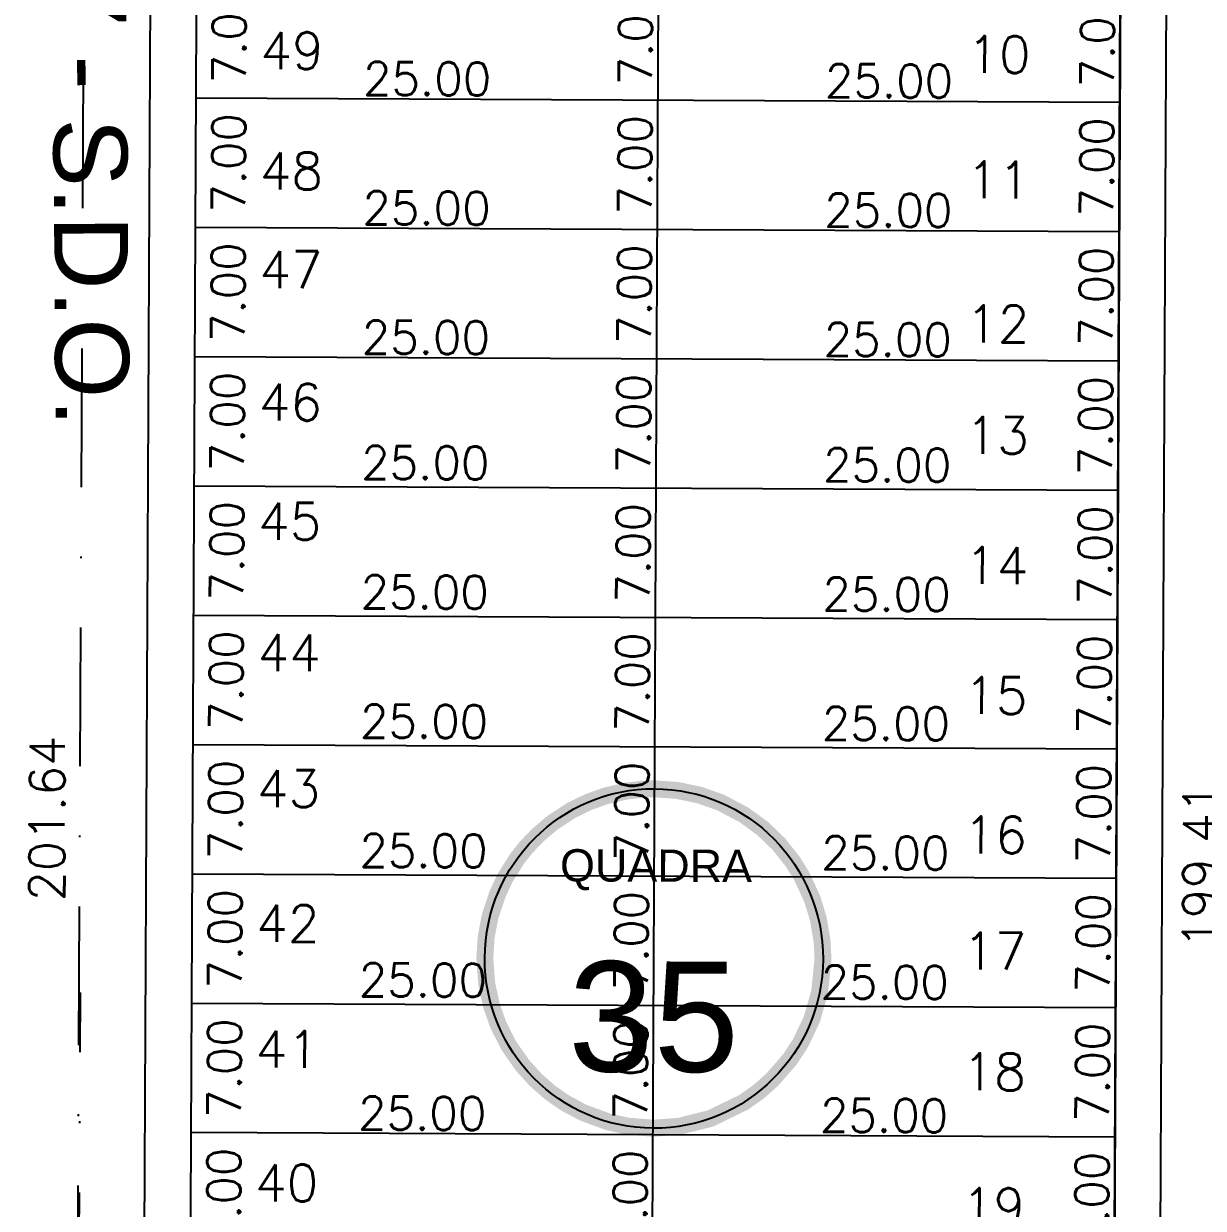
# Model space of a CAD drawing. Header units: millimetres. Extents: x -4430026 to 4783824, y 584 to 9593110.
# Drawn here: x 2483.3 to 2547.1, y 1588 to 1652.1 of the extents above; entities that cross this region are included whole.
import ezdxf
from ezdxf.enums import TextEntityAlignment as Align

# ---------------------------------------------------------------- set-up
doc = ezdxf.new("R2010")
doc.units = ezdxf.units.MM
doc.linetypes.add('DASHDOT', pattern=[1, 0.5, -0.25, 0, -0.25])
doc.linetypes.add('HIDDEN2', pattern=[0.1875, 0.125, -0.0625])
for name, color, linetype in [('boundary filipe', 6, 'Continuous'), ('Calçada', 1, 'Continuous'), ('Cota', 8, 'Continuous'), ('COTAS', 8, 'Continuous'), ('Lotes', 2, 'Continuous'), ('Nomes de Ruas', 3, 'Continuous'), ('Numero de lotes', 5, 'Continuous'), ('númeraçãoquadras', 4, 'Continuous'), ('Projeção', 8, 'HIDDEN2'), ('QUADRA', 4, 'Continuous')]:
    doc.layers.add(name, color=color, linetype=linetype)
doc.styles.add('arcad1', font='romans.shx')
doc.styles.add('ARIAL', font='arial.ttf', dxfattribs={"height": 0.25})
doc.styles.add('ROMANS', font='romans.shx')
doc.styles.add('STYLE1', font='sanss___.ttf')
doc.dimstyles.new('BOLA100', dxfattribs={"dimscale": 0, "dimtxt": 1.9, "dimasz": 0.18, "dimexe": 0.18, "dimexo": 0.063, "dimgap": 0, "dimtad": 1, "dimzin": 4, "dimdsep": 46, "dimtxsty": 'ROMANS', "dimcen": 0.09, "dimse1": 1, "dimse2": 1, "dimsd1": 1, "dimsd2": 1, "dimclrt": 256, "dimaunit": 1, "dimadec": 4, "dimazin": 0, "dimtfac": 1.2, "dimtix": 1, "dimtmove": 2, "dimatfit": 3, "dimfxl": 1, "dimtvp": 2, "dimtolj": 1, "dimtzin": 4, "dimarcsym": 0})
doc.dimstyles.get("Standard").update_dxf_attribs({"dimtxt": 0.18, "dimasz": 0.18, "dimexe": 0.18, "dimexo": 0.0625, "dimgap": 0.09, "dimtad": 0, "dimtih": 1, "dimtoh": 1, "dimdec": 4, "dimzin": 0, "dimdsep": 46, "dimtxsty": 'Standard', "dimcen": 0.09, "dimadec": 0, "dimazin": 0, "dimtfac": 1, "dimtdec": 4, "dimtofl": 0, "dimtmove": 0, "dimatfit": 3, "dimfxl": 1, "dimtolj": 1, "dimtzin": 0, "dimarcsym": 0})

# ---------------------------------------------------------------- blocks, each defined once
blk = doc.blocks.new('NUM_quadra')
at = {"color": 6, "const_width": 0.02}
blk.add_lwpolyline([(-0.0134, 0.1996), (-0.034, 0.1971), (-0.0579, 0.1914), (-0.0779, 0.1842), (-0.0981, 0.1743), (-0.1208, 0.1594), (-0.1377, 0.145), (-0.1521, 0.1299), (-0.1625, 0.1166), (-0.1764, 0.0942), (-0.1852, 0.0754), (-0.1941, 0.0483), (-0.1985, 0.0243), (-0.2, 0), (-0.1977, -0.0299), (-0.1921, -0.0556), (-0.1839, -0.0786), (-0.1713, -0.1033), (-0.1546, -0.1269), (-0.1389, -0.1439), (-0.1219, -0.1586), (-0.1046, -0.1705), (-0.0831, -0.1819), (-0.0531, -0.1928), (-0.0302, -0.1977), (0, -0.2), (0.0309, -0.1976), (0.0677, -0.1882), (0.1069, -0.169), (0.124, -0.1569), (0.1407, -0.1421), (0.1614, -0.1181), (0.1737, -0.0992), (0.187, -0.071), (0.1962, -0.0386), (0.2, 0), (0.1989, 0.0205), (0.1943, 0.0473), (0.1871, 0.0707), (0.1741, 0.0984), (0.1635, 0.1151), (0.1472, 0.1354), (0.1285, 0.1533), (0.1063, 0.1694), (0.0782, 0.1841), (0.0533, 0.1928), (0.0267, 0.1982), (0, 0.2)], close=True, dxfattribs=at)
blk.add_circle((0, 0), 0.2)
at = {"color": 3, "insert": (-0.1114, 0.1285), "char_height": 0.038, "width": 0.2663, "attachment_point": 1, "style": 'STYLE1'}
blk.add_mtext('\\fArial|b0|i0|c0|p34;QUADRA', dxfattribs=at)
at = {"color": 3, "style": 'STYLE1'}
blk.add_attdef('00', text='', height=0.13, dxfattribs=at).set_placement((0, -0.1335), align=Align.CENTER)
blk = doc.blocks.new('*D13710')
at = {"layer": 'DEFPOINTS', "color": 0, "linetype": 'ByBlock'}
for p in [(2548.985, 1706.229), (2548.04, 1506.823), (2548.04, 1506.823)]:
    blk.add_point(p, dxfattribs=at)
at = {"layer": 'COTAS', "linetype": 'ByBlock', "insert": (2546.979, 1606.533), "char_height": 1.9, "attachment_point": 5, "rotation": 89.72858, "style": 'ROMANS'}
blk.add_mtext('\\A1;199.41', dxfattribs=at)
blk = doc.blocks.new('*D13711')
at = {"layer": 'DEFPOINTS', "color": 0, "linetype": 'ByBlock'}
for p in [(2486.792, 1707.865), (2485.837, 1506.232), (2485.837, 1506.232)]:
    blk.add_point(p, dxfattribs=at)
at = {"layer": 'COTAS', "linetype": 'ByBlock', "insert": (2484.541, 1609.092), "char_height": 1.9, "attachment_point": 5, "rotation": 89.72858, "style": 'ROMANS'}
blk.add_mtext('\\A1;201.64', dxfattribs=at)
blk = doc.blocks.new('*D10809')
at = {"layer": 'DEFPOINTS', "color": 0}
for p in [(2492.642, 1655.088), (2492.609, 1648.088), (2497.986, 1648.062)]:
    blk.add_point(p, dxfattribs=at)
at = {"layer": 'COTAS', "color": 41, "insert": (2494.402, 1651.579), "char_height": 1.8, "attachment_point": 5, "rotation": 89.72858, "style": 'ROMANS'}
blk.add_mtext('\\A1;7.00', dxfattribs=at)
blk = doc.blocks.new('*D10810')
at = {"layer": 'DEFPOINTS', "color": 0}
for p in [(2492.609, 1648.088), (2492.576, 1641.088), (2497.952, 1641.062)]:
    blk.add_point(p, dxfattribs=at)
at = {"layer": 'COTAS', "color": 41, "insert": (2494.369, 1644.579), "char_height": 1.8, "attachment_point": 5, "rotation": 89.72858, "style": 'ROMANS'}
blk.add_mtext('\\A1;7.00', dxfattribs=at)
blk = doc.blocks.new('*D10811')
at = {"layer": 'DEFPOINTS', "color": 0}
for p in [(2492.576, 1641.088), (2492.542, 1634.088), (2497.919, 1634.062)]:
    blk.add_point(p, dxfattribs=at)
at = {"layer": 'COTAS', "color": 41, "insert": (2494.336, 1637.579), "char_height": 1.8, "attachment_point": 5, "rotation": 89.72858, "style": 'ROMANS'}
blk.add_mtext('\\A1;7.00', dxfattribs=at)
blk = doc.blocks.new('*D10812')
at = {"layer": 'DEFPOINTS', "color": 0}
for p in [(2492.542, 1634.088), (2492.509, 1627.088), (2497.886, 1627.063)]:
    blk.add_point(p, dxfattribs=at)
at = {"layer": 'COTAS', "color": 41, "insert": (2494.303, 1630.58), "char_height": 1.8, "attachment_point": 5, "rotation": 89.72858, "style": 'ROMANS'}
blk.add_mtext('\\A1;7.00', dxfattribs=at)
blk = doc.blocks.new('*D10813')
at = {"layer": 'DEFPOINTS', "color": 0}
for p in [(2492.509, 1627.088), (2492.476, 1620.088), (2497.853, 1620.063)]:
    blk.add_point(p, dxfattribs=at)
at = {"layer": 'COTAS', "color": 41, "insert": (2494.27, 1623.58), "char_height": 1.8, "attachment_point": 5, "rotation": 89.72858, "style": 'ROMANS'}
blk.add_mtext('\\A1;7.00', dxfattribs=at)
blk = doc.blocks.new('*D10814')
at = {"layer": 'DEFPOINTS', "color": 0}
for p in [(2492.476, 1620.088), (2492.443, 1613.088), (2497.82, 1613.063)]:
    blk.add_point(p, dxfattribs=at)
at = {"layer": 'COTAS', "color": 41, "insert": (2494.236, 1616.58), "char_height": 1.8, "attachment_point": 5, "rotation": 89.72858, "style": 'ROMANS'}
blk.add_mtext('\\A1;7.00', dxfattribs=at)
blk = doc.blocks.new('*D10815')
at = {"layer": 'DEFPOINTS', "color": 0}
for p in [(2492.443, 1613.088), (2492.41, 1606.088), (2497.787, 1606.063)]:
    blk.add_point(p, dxfattribs=at)
at = {"layer": 'COTAS', "color": 41, "insert": (2494.203, 1609.58), "char_height": 1.8, "attachment_point": 5, "rotation": 89.72858, "style": 'ROMANS'}
blk.add_mtext('\\A1;7.00', dxfattribs=at)
blk = doc.blocks.new('*D10816')
at = {"layer": 'DEFPOINTS', "color": 0}
for p in [(2492.41, 1606.088), (2492.377, 1599.088), (2497.754, 1599.063)]:
    blk.add_point(p, dxfattribs=at)
at = {"layer": 'COTAS', "color": 41, "insert": (2494.17, 1602.58), "char_height": 1.8, "attachment_point": 5, "rotation": 89.72858, "style": 'ROMANS'}
blk.add_mtext('\\A1;7.00', dxfattribs=at)
blk = doc.blocks.new('*D10817')
at = {"layer": 'DEFPOINTS', "color": 0}
for p in [(2492.377, 1599.088), (2492.344, 1592.088), (2497.72, 1592.063)]:
    blk.add_point(p, dxfattribs=at)
at = {"layer": 'COTAS', "color": 41, "insert": (2494.137, 1595.58), "char_height": 1.8, "attachment_point": 5, "rotation": 89.72858, "style": 'ROMANS'}
blk.add_mtext('\\A1;7.00', dxfattribs=at)
blk = doc.blocks.new('*D10818')
at = {"layer": 'DEFPOINTS', "color": 0}
for p in [(2492.344, 1592.088), (2492.31, 1585.088), (2497.687, 1585.063)]:
    blk.add_point(p, dxfattribs=at)
at = {"layer": 'COTAS', "color": 41, "insert": (2494.104, 1588.58), "char_height": 1.8, "attachment_point": 5, "rotation": 89.72858, "style": 'ROMANS'}
blk.add_mtext('\\A1;7.00', dxfattribs=at)
blk = doc.blocks.new('*D10830')
at = {"layer": 'DEFPOINTS', "color": 0}
for p in [(2517.642, 1654.969), (2517.609, 1647.969), (2519.978, 1647.958)]:
    blk.add_point(p, dxfattribs=at)
at = {"layer": 'COTAS', "color": 41, "insert": (2516.395, 1651.475), "char_height": 1.8, "attachment_point": 5, "rotation": 89.72858, "style": 'ROMANS'}
blk.add_mtext('\\A1;7.00', dxfattribs=at)
blk = doc.blocks.new('*D10831')
at = {"layer": 'DEFPOINTS', "color": 0}
for p in [(2517.609, 1647.969), (2517.575, 1640.969), (2519.945, 1640.958)]:
    blk.add_point(p, dxfattribs=at)
at = {"layer": 'COTAS', "color": 41, "insert": (2516.361, 1644.475), "char_height": 1.8, "attachment_point": 5, "rotation": 89.72858, "style": 'ROMANS'}
blk.add_mtext('\\A1;7.00', dxfattribs=at)
blk = doc.blocks.new('*D10832')
at = {"layer": 'DEFPOINTS', "color": 0}
for p in [(2517.575, 1640.969), (2517.542, 1633.969), (2519.912, 1633.958)]:
    blk.add_point(p, dxfattribs=at)
at = {"layer": 'COTAS', "color": 41, "insert": (2516.328, 1637.475), "char_height": 1.8, "attachment_point": 5, "rotation": 89.72858, "style": 'ROMANS'}
blk.add_mtext('\\A1;7.00', dxfattribs=at)
blk = doc.blocks.new('*D10833')
at = {"layer": 'DEFPOINTS', "color": 0}
for p in [(2517.542, 1633.969), (2517.509, 1626.97), (2519.878, 1626.958)]:
    blk.add_point(p, dxfattribs=at)
at = {"layer": 'COTAS', "color": 41, "insert": (2516.295, 1630.475), "char_height": 1.8, "attachment_point": 5, "rotation": 89.72858, "style": 'ROMANS'}
blk.add_mtext('\\A1;7.00', dxfattribs=at)
blk = doc.blocks.new('*D10834')
at = {"layer": 'DEFPOINTS', "color": 0}
for p in [(2517.509, 1626.97), (2517.476, 1619.97), (2519.845, 1619.958)]:
    blk.add_point(p, dxfattribs=at)
at = {"layer": 'COTAS', "color": 41, "insert": (2516.262, 1623.475), "char_height": 1.8, "attachment_point": 5, "rotation": 89.72858, "style": 'ROMANS'}
blk.add_mtext('\\A1;7.00', dxfattribs=at)
blk = doc.blocks.new('*D10835')
at = {"layer": 'DEFPOINTS', "color": 0}
for p in [(2517.476, 1619.97), (2517.443, 1612.97), (2519.812, 1612.958)]:
    blk.add_point(p, dxfattribs=at)
at = {"layer": 'COTAS', "color": 41, "insert": (2516.229, 1616.476), "char_height": 1.8, "attachment_point": 5, "rotation": 89.72858, "style": 'ROMANS'}
blk.add_mtext('\\A1;7.00', dxfattribs=at)
blk = doc.blocks.new('*D10836')
at = {"layer": 'DEFPOINTS', "color": 0}
for p in [(2517.443, 1612.97), (2517.41, 1605.97), (2519.779, 1605.959)]:
    blk.add_point(p, dxfattribs=at)
at = {"layer": 'COTAS', "color": 41, "insert": (2516.196, 1609.476), "char_height": 1.8, "attachment_point": 5, "rotation": 89.72858, "style": 'ROMANS'}
blk.add_mtext('\\A1;7.00', dxfattribs=at)
blk = doc.blocks.new('*D10837')
at = {"layer": 'DEFPOINTS', "color": 0}
for p in [(2517.41, 1605.97), (2517.376, 1598.97), (2519.746, 1598.959)]:
    blk.add_point(p, dxfattribs=at)
at = {"layer": 'COTAS', "color": 41, "insert": (2516.162, 1602.476), "char_height": 1.8, "attachment_point": 5, "rotation": 89.72858, "style": 'ROMANS'}
blk.add_mtext('\\A1;7.00', dxfattribs=at)
blk = doc.blocks.new('*D10838')
at = {"layer": 'DEFPOINTS', "color": 0}
for p in [(2517.376, 1598.97), (2517.343, 1591.97), (2519.713, 1591.959)]:
    blk.add_point(p, dxfattribs=at)
at = {"layer": 'COTAS', "color": 41, "insert": (2516.129, 1595.476), "char_height": 1.8, "attachment_point": 5, "rotation": 89.72858, "style": 'ROMANS'}
blk.add_mtext('\\A1;7.00', dxfattribs=at)
blk = doc.blocks.new('*D10839')
at = {"layer": 'DEFPOINTS', "color": 0}
for p in [(2517.343, 1591.97), (2517.31, 1584.97), (2519.679, 1584.959)]:
    blk.add_point(p, dxfattribs=at)
at = {"layer": 'COTAS', "color": 41, "insert": (2516.096, 1588.476), "char_height": 1.8, "attachment_point": 5, "rotation": 89.72858, "style": 'ROMANS'}
blk.add_mtext('\\A1;7.00', dxfattribs=at)
blk = doc.blocks.new('*D10851')
at = {"layer": 'DEFPOINTS', "color": 0}
for p in [(2542.641, 1654.851), (2542.608, 1647.851), (2544.978, 1647.84)]:
    blk.add_point(p, dxfattribs=at)
at = {"layer": 'COTAS', "color": 41, "insert": (2541.394, 1651.357), "char_height": 1.8, "attachment_point": 5, "rotation": 89.72858, "style": 'ROMANS'}
blk.add_mtext('\\A1;7.00', dxfattribs=at)
blk = doc.blocks.new('*D10852')
at = {"layer": 'DEFPOINTS', "color": 0}
for p in [(2542.608, 1647.851), (2542.575, 1640.851), (2544.944, 1640.84)]:
    blk.add_point(p, dxfattribs=at)
at = {"layer": 'COTAS', "color": 41, "insert": (2541.361, 1644.357), "char_height": 1.8, "attachment_point": 5, "rotation": 89.72858, "style": 'ROMANS'}
blk.add_mtext('\\A1;7.00', dxfattribs=at)
blk = doc.blocks.new('*D10853')
at = {"layer": 'DEFPOINTS', "color": 0}
for p in [(2542.575, 1640.851), (2542.542, 1633.851), (2544.911, 1633.84)]:
    blk.add_point(p, dxfattribs=at)
at = {"layer": 'COTAS', "color": 41, "insert": (2541.328, 1637.357), "char_height": 1.8, "attachment_point": 5, "rotation": 89.72858, "style": 'ROMANS'}
blk.add_mtext('\\A1;7.00', dxfattribs=at)
blk = doc.blocks.new('*D10854')
at = {"layer": 'DEFPOINTS', "color": 0}
for p in [(2542.542, 1633.851), (2542.509, 1626.851), (2544.878, 1626.84)]:
    blk.add_point(p, dxfattribs=at)
at = {"layer": 'COTAS', "color": 41, "insert": (2541.295, 1630.357), "char_height": 1.8, "attachment_point": 5, "rotation": 89.72858, "style": 'ROMANS'}
blk.add_mtext('\\A1;7.00', dxfattribs=at)
blk = doc.blocks.new('*D10855')
at = {"layer": 'DEFPOINTS', "color": 0}
for p in [(2542.509, 1626.851), (2542.476, 1619.851), (2544.845, 1619.84)]:
    blk.add_point(p, dxfattribs=at)
at = {"layer": 'COTAS', "color": 41, "insert": (2541.262, 1623.357), "char_height": 1.8, "attachment_point": 5, "rotation": 89.72858, "style": 'ROMANS'}
blk.add_mtext('\\A1;7.00', dxfattribs=at)
blk = doc.blocks.new('*D10856')
at = {"layer": 'DEFPOINTS', "color": 0}
for p in [(2542.476, 1619.851), (2542.442, 1612.851), (2544.812, 1612.84)]:
    blk.add_point(p, dxfattribs=at)
at = {"layer": 'COTAS', "color": 41, "insert": (2541.228, 1616.357), "char_height": 1.8, "attachment_point": 5, "rotation": 89.72858, "style": 'ROMANS'}
blk.add_mtext('\\A1;7.00', dxfattribs=at)
blk = doc.blocks.new('*D10857')
at = {"layer": 'DEFPOINTS', "color": 0}
for p in [(2542.442, 1612.851), (2542.409, 1605.851), (2544.779, 1605.84)]:
    blk.add_point(p, dxfattribs=at)
at = {"layer": 'COTAS', "color": 41, "insert": (2541.195, 1609.357), "char_height": 1.8, "attachment_point": 5, "rotation": 89.72858, "style": 'ROMANS'}
blk.add_mtext('\\A1;7.00', dxfattribs=at)
blk = doc.blocks.new('*D10858')
at = {"layer": 'DEFPOINTS', "color": 0}
for p in [(2542.409, 1605.851), (2542.376, 1598.851), (2544.746, 1598.84)]:
    blk.add_point(p, dxfattribs=at)
at = {"layer": 'COTAS', "color": 41, "insert": (2541.162, 1602.357), "char_height": 1.8, "attachment_point": 5, "rotation": 89.72858, "style": 'ROMANS'}
blk.add_mtext('\\A1;7.00', dxfattribs=at)
blk = doc.blocks.new('*D10859')
at = {"layer": 'DEFPOINTS', "color": 0}
for p in [(2542.376, 1598.851), (2542.343, 1591.852), (2544.712, 1591.84)]:
    blk.add_point(p, dxfattribs=at)
at = {"layer": 'COTAS', "color": 41, "insert": (2541.129, 1595.357), "char_height": 1.8, "attachment_point": 5, "rotation": 89.72858, "style": 'ROMANS'}
blk.add_mtext('\\A1;7.00', dxfattribs=at)
blk = doc.blocks.new('*D10860')
at = {"layer": 'DEFPOINTS', "color": 0}
for p in [(2542.343, 1591.852), (2542.31, 1584.852), (2544.679, 1584.84)]:
    blk.add_point(p, dxfattribs=at)
at = {"layer": 'COTAS', "color": 41, "insert": (2541.096, 1588.357), "char_height": 1.8, "attachment_point": 5, "rotation": 89.72858, "style": 'ROMANS'}
blk.add_mtext('\\A1;7.00', dxfattribs=at)
blk = doc.blocks.new('*D10884')
at = {"layer": 'DEFPOINTS', "color": 0}
for p in [(2492.538, 1633.069), (2517.537, 1632.951), (2517.53, 1631.475)]:
    blk.add_point(p, dxfattribs=at)
at = {"layer": 'Cota', "color": 41, "insert": (2505.048, 1635.134), "char_height": 1.8, "attachment_point": 5, "rotation": 359.72858, "style": 'ROMANS'}
blk.add_mtext('\\A1;25.00', dxfattribs=at)
blk = doc.blocks.new('*D10885')
at = {"layer": 'DEFPOINTS', "color": 0}
for p in [(2517.537, 1632.951), (2542.537, 1632.832), (2542.53, 1631.357)]:
    blk.add_point(p, dxfattribs=at)
at = {"layer": 'Cota', "color": 41, "insert": (2530.047, 1635.016), "char_height": 1.8, "attachment_point": 5, "rotation": 359.72858, "style": 'ROMANS'}
blk.add_mtext('\\A1;25.00', dxfattribs=at)
blk = doc.blocks.new('*D10886')
at = {"layer": 'DEFPOINTS', "color": 0}
for p in [(2492.571, 1640.069), (2517.571, 1639.951), (2517.564, 1638.475)]:
    blk.add_point(p, dxfattribs=at)
at = {"layer": 'Cota', "color": 41, "insert": (2505.081, 1642.134), "char_height": 1.8, "attachment_point": 5, "rotation": 359.72858, "style": 'ROMANS'}
blk.add_mtext('\\A1;25.00', dxfattribs=at)
blk = doc.blocks.new('*D10887')
at = {"layer": 'DEFPOINTS', "color": 0}
for p in [(2517.571, 1639.951), (2542.57, 1639.832), (2542.563, 1638.357)]:
    blk.add_point(p, dxfattribs=at)
at = {"layer": 'Cota', "color": 41, "insert": (2530.08, 1642.016), "char_height": 1.8, "attachment_point": 5, "rotation": 359.72858, "style": 'ROMANS'}
blk.add_mtext('\\A1;25.00', dxfattribs=at)
blk = doc.blocks.new('*D10888')
at = {"layer": 'DEFPOINTS', "color": 0}
for p in [(2492.604, 1647.069), (2517.604, 1646.951), (2517.597, 1645.475)]:
    blk.add_point(p, dxfattribs=at)
at = {"layer": 'Cota', "color": 41, "insert": (2505.114, 1649.134), "char_height": 1.8, "attachment_point": 5, "rotation": 359.72858, "style": 'ROMANS'}
blk.add_mtext('\\A1;25.00', dxfattribs=at)
blk = doc.blocks.new('*D10889')
at = {"layer": 'DEFPOINTS', "color": 0}
for p in [(2517.604, 1646.951), (2542.603, 1646.832), (2542.596, 1645.357)]:
    blk.add_point(p, dxfattribs=at)
at = {"layer": 'Cota', "color": 41, "insert": (2530.114, 1649.016), "char_height": 1.8, "attachment_point": 5, "rotation": 359.72858, "style": 'ROMANS'}
blk.add_mtext('\\A1;25.00', dxfattribs=at)
blk = doc.blocks.new('*D9974')
at = {"layer": 'DEFPOINTS', "color": 0}
for p in [(2492.506, 1626.283), (2517.505, 1626.164), (2517.498, 1624.689)]:
    blk.add_point(p, dxfattribs=at)
at = {"layer": 'Cota', "color": 41, "insert": (2505.015, 1628.348), "char_height": 1.8, "attachment_point": 5, "rotation": 359.72858, "style": 'ROMANS'}
blk.add_mtext('\\A1;25.00', dxfattribs=at)
blk = doc.blocks.new('*D9975')
at = {"layer": 'DEFPOINTS', "color": 0}
for p in [(2517.505, 1626.164), (2542.505, 1626.046), (2542.498, 1624.57)]:
    blk.add_point(p, dxfattribs=at)
at = {"layer": 'Cota', "color": 41, "insert": (2530.015, 1628.229), "char_height": 1.8, "attachment_point": 5, "rotation": 359.72858, "style": 'ROMANS'}
blk.add_mtext('\\A1;25.00', dxfattribs=at)
blk = doc.blocks.new('*D9976')
at = {"layer": 'DEFPOINTS', "color": 0}
for p in [(2492.472, 1619.283), (2517.472, 1619.165), (2517.465, 1617.689)]:
    blk.add_point(p, dxfattribs=at)
at = {"layer": 'Cota', "color": 41, "insert": (2504.982, 1621.348), "char_height": 1.8, "attachment_point": 5, "rotation": 359.72858, "style": 'ROMANS'}
blk.add_mtext('\\A1;25.00', dxfattribs=at)
blk = doc.blocks.new('*D9977')
at = {"layer": 'DEFPOINTS', "color": 0}
for p in [(2517.472, 1619.165), (2542.472, 1619.046), (2542.465, 1617.57)]:
    blk.add_point(p, dxfattribs=at)
at = {"layer": 'Cota', "color": 41, "insert": (2529.982, 1621.229), "char_height": 1.8, "attachment_point": 5, "rotation": 359.72858, "style": 'ROMANS'}
blk.add_mtext('\\A1;25.00', dxfattribs=at)
blk = doc.blocks.new('*D9982')
at = {"layer": 'DEFPOINTS', "color": 0}
for p in [(2492.339, 1591.07), (2517.338, 1590.951), (2517.331, 1589.476)]:
    blk.add_point(p, dxfattribs=at)
at = {"layer": 'Cota', "color": 41, "insert": (2504.849, 1593.135), "char_height": 1.8, "attachment_point": 5, "rotation": 359.72858, "style": 'ROMANS'}
blk.add_mtext('\\A1;25.00', dxfattribs=at)
blk = doc.blocks.new('*D9983')
at = {"layer": 'DEFPOINTS', "color": 0}
for p in [(2517.338, 1590.951), (2542.338, 1590.833), (2542.331, 1589.357)]:
    blk.add_point(p, dxfattribs=at)
at = {"layer": 'Cota', "color": 41, "insert": (2529.848, 1593.016), "char_height": 1.8, "attachment_point": 5, "rotation": 359.72858, "style": 'ROMANS'}
blk.add_mtext('\\A1;25.00', dxfattribs=at)
blk = doc.blocks.new('*D9984')
at = {"layer": 'DEFPOINTS', "color": 0}
for p in [(2492.373, 1598.283), (2517.373, 1598.165), (2517.366, 1596.689)]:
    blk.add_point(p, dxfattribs=at)
at = {"layer": 'Cota', "color": 41, "insert": (2504.883, 1600.348), "char_height": 1.8, "attachment_point": 5, "rotation": 359.72858, "style": 'ROMANS'}
blk.add_mtext('\\A1;25.00', dxfattribs=at)
blk = doc.blocks.new('*D9985')
at = {"layer": 'DEFPOINTS', "color": 0}
for p in [(2517.373, 1598.165), (2542.372, 1598.046), (2542.365, 1596.571)]:
    blk.add_point(p, dxfattribs=at)
at = {"layer": 'Cota', "color": 41, "insert": (2529.883, 1600.23), "char_height": 1.8, "attachment_point": 5, "rotation": 359.72858, "style": 'ROMANS'}
blk.add_mtext('\\A1;25.00', dxfattribs=at)
blk = doc.blocks.new('*D9986')
at = {"layer": 'DEFPOINTS', "color": 0}
for p in [(2492.406, 1605.283), (2517.406, 1605.165), (2517.399, 1603.689)]:
    blk.add_point(p, dxfattribs=at)
at = {"layer": 'Cota', "color": 41, "insert": (2504.916, 1607.348), "char_height": 1.8, "attachment_point": 5, "rotation": 359.72858, "style": 'ROMANS'}
blk.add_mtext('\\A1;25.00', dxfattribs=at)
blk = doc.blocks.new('*D9987')
at = {"layer": 'DEFPOINTS', "color": 0}
for p in [(2517.406, 1605.165), (2542.405, 1605.046), (2542.398, 1603.57)]:
    blk.add_point(p, dxfattribs=at)
at = {"layer": 'Cota', "color": 41, "insert": (2529.916, 1607.23), "char_height": 1.8, "attachment_point": 5, "rotation": 359.72858, "style": 'ROMANS'}
blk.add_mtext('\\A1;25.00', dxfattribs=at)
blk = doc.blocks.new('*D9988')
at = {"layer": 'DEFPOINTS', "color": 0}
for p in [(2492.439, 1612.283), (2517.439, 1612.165), (2517.432, 1610.689)]:
    blk.add_point(p, dxfattribs=at)
at = {"layer": 'Cota', "color": 41, "insert": (2504.949, 1614.348), "char_height": 1.8, "attachment_point": 5, "rotation": 359.72858, "style": 'ROMANS'}
blk.add_mtext('\\A1;25.00', dxfattribs=at)
blk = doc.blocks.new('*D9989')
at = {"layer": 'DEFPOINTS', "color": 0}
for p in [(2517.439, 1612.165), (2542.439, 1612.046), (2542.432, 1610.57)]:
    blk.add_point(p, dxfattribs=at)
at = {"layer": 'Cota', "color": 41, "insert": (2529.949, 1614.23), "char_height": 1.8, "attachment_point": 5, "rotation": 359.72858, "style": 'ROMANS'}
blk.add_mtext('\\A1;25.00', dxfattribs=at)
blk = doc.blocks.new('*D8596')
at = {"layer": 'DEFPOINTS', "color": 0, "linetype": 'ByBlock'}
for p in [(2486.792, 1707.865), (2485.837, 1506.232), (2485.837, 1506.232)]:
    blk.add_point(p, dxfattribs=at)
at = {"layer": 'COTAS', "linetype": 'ByBlock', "insert": (2484.541, 1609.092), "char_height": 1.9, "attachment_point": 5, "rotation": 89.72858, "style": 'ROMANS'}
blk.add_mtext('\\A1;201.64', dxfattribs=at)

msp = doc.modelspace()

# ---------------------------------------------------------------- linework, layer by layer
at = {"layer": 'boundary filipe', "linetype": 'ByBlock'}
msp.add_line((2541.969, 1512.865, 2.439), (2542.831, 1694.831, 2.439), dxfattribs=at)
at = {"layer": 'boundary filipe', "elevation": 2.439}
msp.add_lwpolyline([(2492.862, 1701.511), (2542.838, 1696.367), (2541.969, 1512.865), (2491.966, 1512.391), (2492.862, 1701.511)], dxfattribs=at)
at = {"layer": 'Calçada'}
for p, q in [((2489.483, 1515.952, 2.439), (2490.344, 1697.662, 2.439)), ((2544.485, 1516.304, 2.439), (2545.323, 1693.182, 2.439))]:
    msp.add_line(p, q, dxfattribs=at)
at = {"layer": 'Lotes'}
for p, q in [((2516.967, 1512.628, 2.439), (2517.85, 1698.939, 2.439)), ((2542.608, 1647.851, 2.439), (2492.609, 1648.088, 2.439)), ((2542.575, 1640.851, 2.439), (2492.576, 1641.088, 2.439)), ((2542.542, 1633.851, 2.439), (2492.542, 1634.088, 2.439)), ((2542.509, 1626.851, 2.439), (2492.509, 1627.088, 2.439)), ((2542.476, 1619.851, 2.439), (2492.476, 1620.088, 2.439)), ((2542.442, 1612.851, 2.439), (2492.443, 1613.088, 2.439)), ((2542.409, 1605.851, 2.439), (2492.41, 1606.088, 2.439)), ((2542.376, 1598.851, 2.439), (2492.377, 1599.088, 2.439)), ((2542.343, 1591.852, 2.439), (2492.344, 1592.088, 2.439))]:
    msp.add_line(p, q, dxfattribs=at)
at = {"layer": 'Projeção', "linetype": 'DASHDOT', "ltscale": 15}
for p, q in [((2485.837, 1506.232, 2.439), (2486.792, 1707.865, 2.439)), ((2485.865, 1505.854, 103.708), (2486.348, 1599.675, 103.708))]:
    msp.add_line(p, q, dxfattribs=at)
at = {"layer": 'QUADRA', "elevation": 2.439}
msp.add_lwpolyline([(2491.966, 1512.391), (2492.862, 1701.511), (2542.838, 1696.367), (2541.969, 1512.865), (2491.966, 1512.391)], close=True, dxfattribs=at)

# ---------------------------------------------------------------- block references
at = {"layer": 'númeraçãoquadras', "linetype": 'ByBlock', "extrusion": (0.084423, -0.000343131, 0.99643)}
ref = msp.add_blockref('NUM_quadra', (1611.733, -2501.689, 214.406), dxfattribs=dict(at, xscale=45.93175888062505, yscale=45.93175888063583, zscale=45.9317585301846, rotation=270.0385460290153))
ref.add_attrib('00', '35', dxfattribs={"layer": '0', "color": 3, "extrusion": (0.084423, -0.000343131, 0.99643), "height": 5.9711, "rotation": 270.03855, "style": 'STYLE1'}).set_placement((1605.603, -2501.693, 214.406), align=Align.CENTER)

# ---------------------------------------------------------------- texts
at = {"layer": 'Nomes de Ruas', "extrusion": (0.018825, 0.084574, 0.996239), "style": 'ARIAL'}
msp.add_text('RUA  37 - S.D.O.', height=4, rotation=102.96746, dxfattribs=at).set_placement((-2061.823, -2164.465, 190.693))
at = {"layer": 'Numero de lotes', "style": 'arcad1'}
for s, p in [('49', (2497.799, 1650.659, 2.439)), ('10', (2536.066, 1650.449, 2.439)), ('48', (2497.768, 1644.142, 2.439)), ('11', (2536.034, 1643.659, 2.439)), ('47', (2497.743, 1638.803, 2.439)), ('12', (2535.997, 1635.864, 2.439)), ('46', (2497.709, 1631.626, 2.439)), ('13', (2535.968, 1629.829, 2.439)), ('45', (2497.678, 1625.183, 2.439)), ('14', (2535.935, 1622.788, 2.439)), ('44', (2497.644, 1618.065, 2.439)), ('15', (2535.902, 1615.747, 2.439)), ('43', (2497.61, 1610.708, 2.439)), ('16', (2535.866, 1608.203, 2.439)), ('42', (2497.575, 1603.411, 2.439)), ('17', (2535.836, 1601.917, 2.439)), ('41', (2497.543, 1596.604, 2.439)), ('18', (2535.805, 1595.379, 2.439)), ('40', (2497.508, 1589.366, 2.439)), ('19', (2535.771, 1588.086, 2.439))]:
    msp.add_text(s, height=2, rotation=359.72858, dxfattribs=at).set_placement(p, align=Align.MIDDLE_CENTER)

# ---------------------------------------------------------------- dimensions: what is measured, and where the dimension line sits
at = {"layer": 'Cota'}
for p1, p2, picture, middle in [((2492.604, 1647.069, 2.439), (2517.604, 1646.951, 2.439), '*D10888', (2505.114, 1649.134, 2.439)), ((2492.571, 1640.069, 2.439), (2517.571, 1639.951, 2.439), '*D10886', (2505.081, 1642.134, 2.439)), ((2492.538, 1633.069, 2.439), (2517.537, 1632.951, 2.439), '*D10884', (2505.048, 1635.134, 2.439)), ((2492.506, 1626.283, 2.439), (2517.505, 1626.164, 2.439), '*D9974', (2505.015, 1628.348, 2.439)), ((2492.472, 1619.283, 2.439), (2517.472, 1619.165, 2.439), '*D9976', (2504.982, 1621.348, 2.439)), ((2492.439, 1612.283, 2.439), (2517.439, 1612.165, 2.439), '*D9988', (2504.949, 1614.348, 2.439)), ((2492.406, 1605.283, 2.439), (2517.406, 1605.165, 2.439), '*D9986', (2504.916, 1607.348, 2.439)), ((2492.373, 1598.283, 2.439), (2517.373, 1598.165, 2.439), '*D9984', (2504.883, 1600.348, 2.439)), ((2492.339, 1591.07, 2.439), (2517.338, 1590.951, 2.439), '*D9982', (2504.849, 1593.135, 2.439))]:
    dim = msp.add_aligned_dim(p1=p1, p2=p2, distance=-1.476, dimstyle='Standard', override={"dimtxt": 1.8, "dimexo": 0.063, "dimgap": 0, "dimtih": 0, "dimtoh": 0, "dimdec": 2, "dimzin": 4, "dimtxsty": 'ROMANS', "dimse1": 1, "dimse2": 1, "dimsd1": 1, "dimsd2": 1, "dimclrt": 41, "dimtfac": 1.2, "dimtdec": 2, "dimtix": 1, "dimtofl": 1, "dimtmove": 2, "dimfxl": 0.18, "dimfxlon": 1, "dimtvp": 2, "dimtzin": 4}, dxfattribs=at)
    dim.commit()
    dim.dimension.update_dxf_attribs({"geometry": picture, "text_midpoint": middle})
for base, p1, p2, picture, middle in [((2542.596, 1645.357, 2.439), (2517.604, 1646.951, 2.439), (2542.603, 1646.832, 2.439), '*D10889', (2530.114, 1649.016, 2.439)), ((2542.563, 1638.357, 2.439), (2517.571, 1639.951, 2.439), (2542.57, 1639.832, 2.439), '*D10887', (2530.08, 1642.016, 2.439)), ((2542.53, 1631.357, 2.439), (2517.537, 1632.951, 2.439), (2542.537, 1632.832, 2.439), '*D10885', (2530.047, 1635.016, 2.439)), ((2542.498, 1624.57, 2.439), (2517.505, 1626.164, 2.439), (2542.505, 1626.046, 2.439), '*D9975', (2530.015, 1628.229, 2.439)), ((2542.465, 1617.57, 2.439), (2517.472, 1619.165, 2.439), (2542.472, 1619.046, 2.439), '*D9977', (2529.982, 1621.229, 2.439)), ((2542.432, 1610.57, 2.439), (2517.439, 1612.165, 2.439), (2542.439, 1612.046, 2.439), '*D9989', (2529.949, 1614.23, 2.439)), ((2542.398, 1603.57, 2.439), (2517.406, 1605.165, 2.439), (2542.405, 1605.046, 2.439), '*D9987', (2529.916, 1607.23, 2.439)), ((2542.365, 1596.571, 2.439), (2517.373, 1598.165, 2.439), (2542.372, 1598.046, 2.439), '*D9985', (2529.883, 1600.23, 2.439)), ((2542.331, 1589.357, 2.439), (2517.338, 1590.951, 2.439), (2542.338, 1590.833, 2.439), '*D9983', (2529.848, 1593.016, 2.439))]:
    dim = msp.add_linear_dim(base=base, p1=p1, p2=p2, angle=179.72858, dimstyle='Standard', override={"dimtxt": 1.8, "dimexo": 0.063, "dimgap": 0, "dimtih": 0, "dimtoh": 0, "dimdec": 2, "dimzin": 4, "dimtxsty": 'ROMANS', "dimse1": 1, "dimse2": 1, "dimsd1": 1, "dimsd2": 1, "dimclrt": 41, "dimtfac": 1.2, "dimtdec": 2, "dimtix": 1, "dimtofl": 1, "dimtmove": 2, "dimfxl": 0.18, "dimfxlon": 1, "dimtvp": 2, "dimtzin": 4}, dxfattribs=at)
    dim.commit()
    dim.dimension.update_dxf_attribs({"geometry": picture, "text_midpoint": middle})
at = {"layer": 'COTAS', "linetype": 'ByBlock'}
for base, p1, p2, picture, middle in [((2485.837, 1506.232, 2.439), (2486.792, 1707.865, 2.439), (2485.837, 1506.232, 2.439), '*D13711', (2484.541, 1609.092, 2.439)), ((2485.837, 1506.232, 2.439), (2486.792, 1707.865, 2.439), (2485.837, 1506.232, 2.439), '*D8596', (2484.541, 1609.092, 2.439)), ((2548.04, 1506.823, 2.439), (2548.985, 1706.229, 2.439), (2548.04, 1506.823, 2.439), '*D13710', (2546.979, 1606.533, 2.439))]:
    dim = msp.add_linear_dim(base=base, p1=p1, p2=p2, angle=269.72858, dimstyle='BOLA100', override={"dimscale": 1, "dimfxl": 0.18}, dxfattribs=at)
    dim.commit()
    dim.dimension.update_dxf_attribs({"geometry": picture, "text_midpoint": middle, "dimtype": 161})
at = {"layer": 'COTAS'}
for base, p1, p2, picture, middle in [((2497.986, 1648.062, 2.439), (2492.642, 1655.088, 2.439), (2492.609, 1648.088, 2.439), '*D10809', (2494.402, 1651.579, 2.439)), ((2519.978, 1647.958, 2.439), (2517.642, 1654.969, 2.439), (2517.609, 1647.969, 2.439), '*D10830', (2516.395, 1651.475, 2.439)), ((2544.978, 1647.84, 2.439), (2542.641, 1654.851, 2.439), (2542.608, 1647.851, 2.439), '*D10851', (2541.394, 1651.357, 2.439)), ((2497.952, 1641.062, 2.439), (2492.609, 1648.088, 2.439), (2492.576, 1641.088, 2.439), '*D10810', (2494.369, 1644.579, 2.439)), ((2519.945, 1640.958, 2.439), (2517.609, 1647.969, 2.439), (2517.575, 1640.969, 2.439), '*D10831', (2516.361, 1644.475, 2.439)), ((2544.944, 1640.84, 2.439), (2542.608, 1647.851, 2.439), (2542.575, 1640.851, 2.439), '*D10852', (2541.361, 1644.357, 2.439)), ((2497.919, 1634.062, 2.439), (2492.576, 1641.088, 2.439), (2492.542, 1634.088, 2.439), '*D10811', (2494.336, 1637.579, 2.439)), ((2519.912, 1633.958, 2.439), (2517.575, 1640.969, 2.439), (2517.542, 1633.969, 2.439), '*D10832', (2516.328, 1637.475, 2.439)), ((2544.911, 1633.84, 2.439), (2542.575, 1640.851, 2.439), (2542.542, 1633.851, 2.439), '*D10853', (2541.328, 1637.357, 2.439)), ((2497.886, 1627.063, 2.439), (2492.542, 1634.088, 2.439), (2492.509, 1627.088, 2.439), '*D10812', (2494.303, 1630.58, 2.439)), ((2519.878, 1626.958, 2.439), (2517.542, 1633.969, 2.439), (2517.509, 1626.97, 2.439), '*D10833', (2516.295, 1630.475, 2.439)), ((2544.878, 1626.84, 2.439), (2542.542, 1633.851, 2.439), (2542.509, 1626.851, 2.439), '*D10854', (2541.295, 1630.357, 2.439)), ((2497.853, 1620.063, 2.439), (2492.509, 1627.088, 2.439), (2492.476, 1620.088, 2.439), '*D10813', (2494.27, 1623.58, 2.439)), ((2519.845, 1619.958, 2.439), (2517.509, 1626.97, 2.439), (2517.476, 1619.97, 2.439), '*D10834', (2516.262, 1623.475, 2.439)), ((2544.845, 1619.84, 2.439), (2542.509, 1626.851, 2.439), (2542.476, 1619.851, 2.439), '*D10855', (2541.262, 1623.357, 2.439)), ((2497.82, 1613.063, 2.439), (2492.476, 1620.088, 2.439), (2492.443, 1613.088, 2.439), '*D10814', (2494.236, 1616.58, 2.439)), ((2519.812, 1612.958, 2.439), (2517.476, 1619.97, 2.439), (2517.443, 1612.97, 2.439), '*D10835', (2516.229, 1616.476, 2.439)), ((2544.812, 1612.84, 2.439), (2542.476, 1619.851, 2.439), (2542.442, 1612.851, 2.439), '*D10856', (2541.228, 1616.357, 2.439)), ((2497.787, 1606.063, 2.439), (2492.443, 1613.088, 2.439), (2492.41, 1606.088, 2.439), '*D10815', (2494.203, 1609.58, 2.439)), ((2519.779, 1605.959, 2.439), (2517.443, 1612.97, 2.439), (2517.41, 1605.97, 2.439), '*D10836', (2516.196, 1609.476, 2.439)), ((2544.779, 1605.84, 2.439), (2542.442, 1612.851, 2.439), (2542.409, 1605.851, 2.439), '*D10857', (2541.195, 1609.357, 2.439)), ((2497.754, 1599.063, 2.439), (2492.41, 1606.088, 2.439), (2492.377, 1599.088, 2.439), '*D10816', (2494.17, 1602.58, 2.439)), ((2519.746, 1598.959, 2.439), (2517.41, 1605.97, 2.439), (2517.376, 1598.97, 2.439), '*D10837', (2516.162, 1602.476, 2.439)), ((2544.746, 1598.84, 2.439), (2542.409, 1605.851, 2.439), (2542.376, 1598.851, 2.439), '*D10858', (2541.162, 1602.357, 2.439)), ((2497.72, 1592.063, 2.439), (2492.377, 1599.088, 2.439), (2492.344, 1592.088, 2.439), '*D10817', (2494.137, 1595.58, 2.439)), ((2519.713, 1591.959, 2.439), (2517.376, 1598.97, 2.439), (2517.343, 1591.97, 2.439), '*D10838', (2516.129, 1595.476, 2.439)), ((2544.712, 1591.84, 2.439), (2542.376, 1598.851, 2.439), (2542.343, 1591.852, 2.439), '*D10859', (2541.129, 1595.357, 2.439)), ((2497.687, 1585.063, 2.439), (2492.344, 1592.088, 2.439), (2492.31, 1585.088, 2.439), '*D10818', (2494.104, 1588.58, 2.439)), ((2519.679, 1584.959, 2.439), (2517.343, 1591.97, 2.439), (2517.31, 1584.97, 2.439), '*D10839', (2516.096, 1588.476, 2.439)), ((2544.679, 1584.84, 2.439), (2542.343, 1591.852, 2.439), (2542.31, 1584.852, 2.439), '*D10860', (2541.096, 1588.357, 2.439))]:
    dim = msp.add_linear_dim(base=base, p1=p1, p2=p2, angle=89.72858, dimstyle='Standard', override={"dimtxt": 1.8, "dimexo": 0.063, "dimgap": 0, "dimtih": 0, "dimtoh": 0, "dimdec": 2, "dimzin": 4, "dimtxsty": 'ROMANS', "dimse1": 1, "dimse2": 1, "dimsd1": 1, "dimsd2": 1, "dimclrt": 41, "dimtfac": 1.2, "dimtdec": 2, "dimtix": 1, "dimtofl": 1, "dimtmove": 2, "dimfxl": 0.18, "dimfxlon": 1, "dimtvp": 2, "dimtzin": 4}, dxfattribs=at)
    dim.commit()
    dim.dimension.update_dxf_attribs({"geometry": picture, "text_midpoint": middle})

doc.saveas('drawing.dxf')
